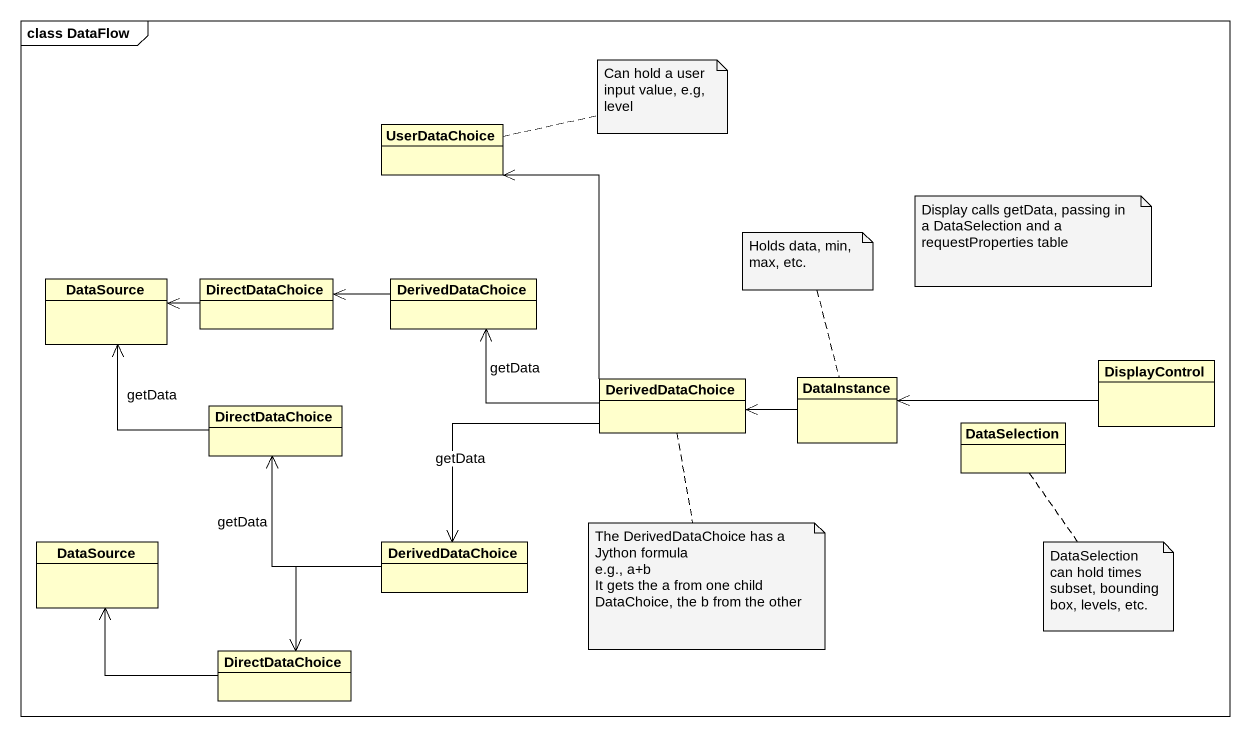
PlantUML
@startuml
mainframe class DataFlow
hide circle
hide empty members
class UserDataChoice
class DataSource
class DirectDataChoice
class DerivedDataChoice
class "DerivedDataChoice" as DerivedDataChoice_2
class DataInstance
class DisplayControl
class "DirectDataChoice" as DirectDataChoice_2
class DataSelection
class "DataSource" as DataSource_2
class "DerivedDataChoice" as DerivedDataChoice_3
class "DirectDataChoice" as DirectDataChoice_3
DirectDataChoice -left-> DataSource
DerivedDataChoice -left-> DirectDataChoice
DerivedDataChoice_2 -up-> UserDataChoice
DerivedDataChoice_2 -left-> DerivedDataChoice : getData
DerivedDataChoice_2 --> DerivedDataChoice_3 : getData
DataInstance -left-> DerivedDataChoice_2
DisplayControl -left-> DataInstance
DirectDataChoice_2 -up-> DataSource : getData
DerivedDataChoice_3 -up-> DirectDataChoice_2 : getData
DerivedDataChoice_3 --> DirectDataChoice_3
DirectDataChoice_3 -left-> DataSource_2
note right of UserDataChoice : Can hold a user input value, e.g, level
note as N2
  Display calls getData, passing in a DataSelection and a requestProperties table
end note
note top of DataInstance : Holds data, min, max, etc.
note bottom of DerivedDataChoice_2
  The DerivedDataChoice has a Jython formula
  e.g., a+b
  It gets the a from one child DataChoice, the b from the other
end note
note bottom of DataSelection : DataSelection can hold times subset, bounding box, levels, etc.
@enduml
